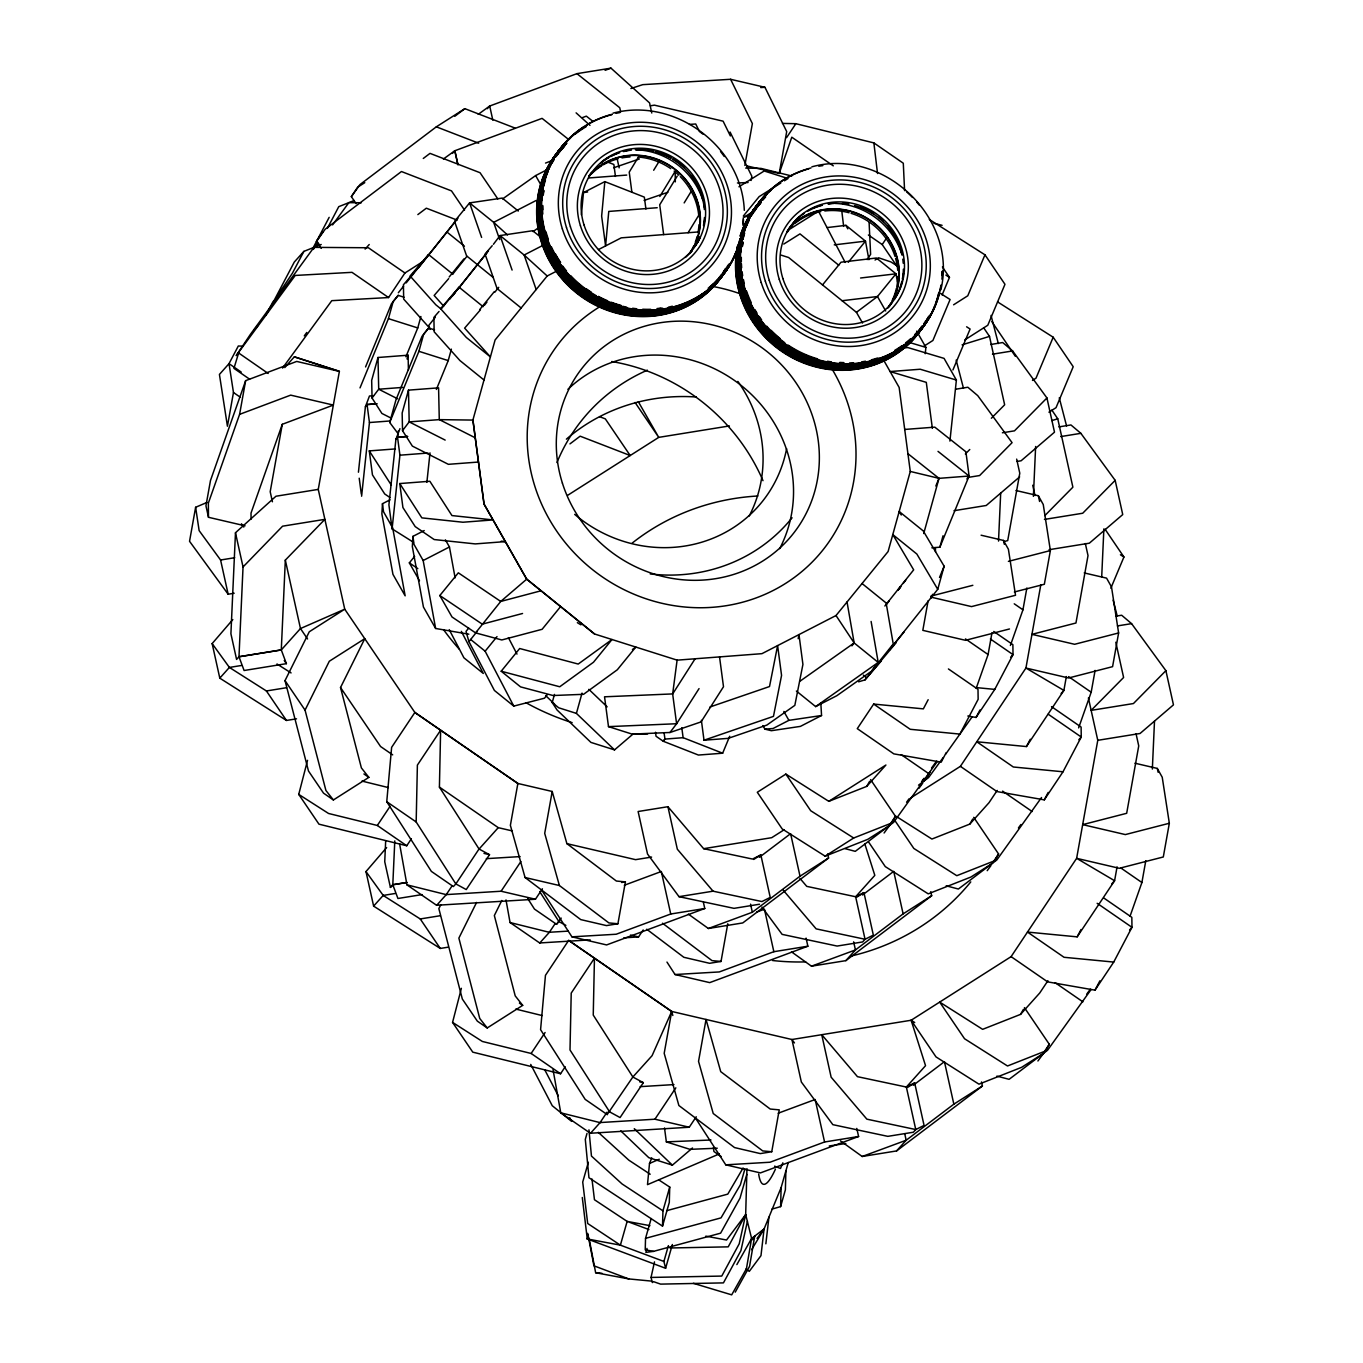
<?xml version="1.0" encoding="UTF-8"?>
<svg xmlns="http://www.w3.org/2000/svg" width="1363" height="1363" viewBox="0 0 1363 1363"><rect width="100%" height="100%" fill="white"/><g stroke="black" fill="none" stroke-linecap="round" stroke-linejoin="round"><path stroke-width="1.5" d="M284.765 367.601L294.357 356.799L339.387 371.298L318.261 489.402L344.737 609.193L414.863 712.457L391.624 747.35L386.751 801.7L431.372 871.4L453.368 886.563L455.838 883.94L416.175 821.974L417.385 765.103L440.624 730.21L439.414 787.098L479.077 849.047L498.262 827.665L512.386 830.936M651.19 1218.539L645.534 1238.337L645.227 1249.803L653.507 1251.37L720.601 1233.174L740.024 1198.128L746.788 1174.378M586.993 1133.437L585.306 1139.383L588.952 1177.734L662.52 1226.138L662.946 1210.838L669.727 1187.071L659.062 1180.068M669.727 1187.071L669.301 1202.387L662.52 1226.138M747.384 1221.384L740.927 1250.604L723.446 1282.89L660.595 1284.116L653.507 1281.646L652.315 1282.566L651.037 1277.438L721.76 1276.075L739.223 1243.789L745.68 1214.569L746.958 1168.636M771.935 1209.117L780.607 1206.613L781.118 1187.616L788.274 1162.52M785.889 1170.868L785.378 1189.865L780.607 1206.613M235.475 532.746L230.909 633.761L236.583 659.419L238.985 656.745L243.04 566.957L235.475 532.746L275.956 496.234L318.261 489.402M333.39 799.962L325.91 790.472L305.056 710.123L329.301 661.259L364.773 638.668L340.529 687.531L361.382 767.897L368.862 777.37L333.39 799.962L323.525 793.147L308.498 771.032L285.02 680.631L309.282 631.768L344.737 609.193L300.473 628.547L281.289 649.93L238.985 656.745L244.096 670.511L286.4 663.662L281.289 649.93L285.327 560.125L324.871 519.354L282.584 526.186L243.04 566.957M385.678 840.698L384.741 861.757L390.414 887.398L392.817 884.757L406.907 882.457L392.817 884.757L390.414 887.398M394.793 840.886L392.8 884.723L397.928 898.49L422.087 894.588M998.517 541.077L1000.681 493.27M1033.393 496.353L1035.641 446.485M1101.713 576.685L1103.877 528.878M1152.348 769.056L1154.495 721.248M382.475 503.697L381.879 513.953L392.953 574.368L405.152 595.835L392.68 527.856L383.531 511.755L382.475 503.697L389.988 499.846M424.217 530.565L412.955 536.358L412.342 546.597L423.433 607.029L435.632 628.479L468.838 634.204M940.896 289.723C958.121 217.381 882.951 147.204 811.888 166.814M581.405 214.928L583.466 192.609L604.831 181.62L644.341 197.124L645.926 209.05M604.831 181.62L601.645 216.104L605.581 245.919L608.767 211.435L657.205 207.721M358.435 472.211L365.403 406.719L369.458 396.02L373.462 395.713M361.604 496.217L369.441 422.53L367.056 404.538L377.091 403.772L367.073 404.59L365.42 406.787M397.74 437.08L398.422 430.759M413.432 542.235L392.084 528.861L399.921 455.191L397.536 437.199L407.571 436.433M426.875 482.366L430.009 452.891M925.238 353.716L925.903 347.395L916.669 331.158M949.909 441.101L956.383 380.056L944.065 358.384L907.894 347.582L903.873 347.889M651.77 1157.937L649.504 1163.44L647.493 1184.651L719.425 1153.882M781.118 1187.616L764.064 1229L760.98 1255.647L749.309 1271.338L745.782 1269.089M765.853 1243.823L768.936 1217.176M719.545 656.915L723.497 686.731L701.059 721.896L669.949 732.527L676.593 723.77L672.658 693.954L677.104 660.118M207.006 502.436L195.625 507.275L189.542 541.298L228.149 594.217L234.18 593.229M241.2 372.065L229.018 363.648L233.465 392.51L227.434 426.21L219.426 374.433L229.018 363.648L238.321 345.998L242.478 346.134M245.067 525.828L208.488 517.293L208.352 503.134L239.598 414.352L245.647 380.652L296.725 361.434L339.37 371.4L294.357 356.902M239.598 414.352L290.677 395.134L333.339 405.084L282.277 424.302L270.198 491.719L272.43 501.771M552.202 791.477L544.706 833.355L559.392 885.524L608.886 922.921L617.916 923.756L625.413 881.878L616.383 881.043L566.889 843.646L552.202 791.477L517.872 783.469L414.863 712.457L517.872 783.469L510.375 825.348L525.062 877.516L580.74 919.599L606.484 925.596L617.916 923.756M744.862 165.451L752.376 123.573L730.602 79.293L642.723 84.659L630.882 88.527M751.098 180.478L751.848 176.287L730.074 132.024M746.89 165.928L779.21 173.459L786.707 131.581L764.933 87.3L730.602 79.293M646.726 929.242L683.834 957.286L709.595 963.3L721.027 961.443L727.774 923.756M771.748 1151.752L779.244 1109.857L770.214 1109.039L720.72 1071.642L706.034 1019.456L698.538 1061.351L713.224 1113.52L762.718 1150.917L771.748 1151.752L760.315 1153.592L734.555 1147.578L678.876 1105.512L664.19 1053.326L671.686 1011.448L568.678 940.368L545.456 975.329L540.583 1029.678L585.187 1099.379L607.268 1114.61M928.101 600.844L922.819 630.353L965.481 640.303L1009.489 628.973M976.232 688.213L988.09 654.53L991.991 632.722M1010.392 645.483L1022.949 609.823L1026.85 588.015M1040.787 584.983L1025.93 668.04L960.387 766.347L910.382 798.156M1015.98 490.51L1038.333 495.723L1043.257 504.531L1050.379 550.567L1044.348 584.267L1014.362 591.985M1066.36 676.542L1063.89 690.411L1026.441 746.566L976.76 741.762L1013.322 766.994L1063.004 771.782L1081.251 737.025L1081.115 727.058L1051.52 706.63M1078.627 727.893L1091.184 692.217L1095.102 670.409M1088.407 697.958L1097.777 740.313L1076.634 858.332L1011.107 956.639L911.131 1020.257L791.937 1039.509L671.686 1011.448L568.695 940.436M1084.215 572.92L1106.569 578.133L1111.509 586.942L1118.614 632.96L1112.583 666.66L1068.592 677.99L1025.93 668.04L1063.89 690.411L1061.147 693.477M1117.081 866.834L1114.593 880.719L1077.162 936.858L1027.481 932.071L1064.043 957.286L1113.724 962.074L1131.972 927.317L1131.835 917.35L1103.979 898.132M1130.046 916.209L1141.904 882.508L1145.806 860.7M1134.936 763.212L1157.289 768.425L1162.23 777.234L1169.335 823.252L1163.303 856.969L1119.313 868.299L1076.634 858.332L1114.593 880.719L1111.867 883.769M798.173 638.685L798.974 634.579L802.926 664.411L794.833 705.353L766.824 725.099L728.234 738.354L704.007 740.211L701.383 720.328M651.037 1277.438L654.496 1261.865M411.387 838.79L406.736 845.759L318.959 824.172L298.736 794.39L307.544 760.333M565.219 1066.769L560.568 1073.754L472.774 1052.151L452.567 1022.386L461.376 988.328M360.019 387.893L388.438 318.652L393.191 301.496L398.183 295.362L404.044 297.219M408.423 370.02L408.099 355.198L377.994 357.498L371.673 380.379L372.065 398.03L381.896 413.449L391.368 418.254M398.388 434.047L389.699 422.462L396.037 399.598L422.002 336.337L428.663 328.023L434.524 329.88M407.043 358.997L408.099 355.198M405.901 356.782L417.76 327.938L420.911 316.506M389.699 422.462L418.918 351.313L423.672 334.156L428.663 328.023M475.261 437.813L439.278 419.583L438.579 387.842L408.474 390.142L402.153 413.023L402.545 430.691L412.376 446.11L448.359 464.323L478.464 462.04M436.381 389.443L448.223 360.599L451.392 349.149M633.062 734.027L614.526 749.889L590.929 742.409L557.058 709.987L552.219 702.541L554.468 694.414M614.526 749.889L576.413 713.394L582.035 693.086M883.957 360.718L899.154 387.45L910.28 471.445L888.097 551.538L836.013 615.531L761.951 653.661L677.155 660.152L594.524 633.982L526.697 579.173L484.001 504.037L472.91 420.025L495.093 339.983L547.193 275.99L556.445 271.22M923.722 533.529L939.005 478.345L907.911 453.675M931.849 547.807L939.874 547.193L943.043 535.761M904.163 631.836L889.289 650.117L937.744 589.31L944.133 566.207L923.262 530.94L899.188 511.5L901.267 515.01M588.356 1162.264L582.717 1182.062L587.692 1223.497L620.386 1245.152L663.9 1261.439L665.604 1268.272L587.266 1238.95M591.968 1179.012L594.455 1199.73L627.15 1221.401L620.386 1245.152L587.266 1238.95L588.39 1234.98M646.999 1248.406L645.858 1252.376L653.507 1251.37M663.9 1261.439L668.415 1245.612M665.604 1268.272L672.368 1244.504M744.914 1168.892L740.399 1184.737L721.027 1217.875L645.534 1238.337M238.61 353.051L233.942 368.368L249.616 379.187M779.21 173.459L791.784 137.203L833.304 165.86M245.647 380.652L210.481 480.526L205.949 505.809L208.488 517.293M282.277 424.302L251.013 513.101L251.082 519.167M399.938 428.663L395.9 439.431L388.915 504.872L392.084 528.861M365.557 366.937L391.522 303.676L398.183 295.362M935.836 486.029L939.005 478.345L969.093 476.028L965.89 451.8L934.814 427.147L904.708 429.447M939.874 547.193L969.093 476.028L938.017 451.374M931.082 598.05L932.616 594.302M939.533 577.452L944.133 566.207M664.105 733.09L664.957 739.087L663.287 741.268L698.418 755.051L722.646 753.211L729.699 736.276M782.856 1162.826L780.505 1168.466L774.576 1166.149M942.123 294.936L949.483 277.388L942.412 266.978M929.327 219.477L984.955 254.813L967.781 295.771L953.589 304.801M952.924 369.969L970.098 329.028L966.606 326.796M997.563 301.887L1053.19 337.223L1036.016 378.164L1032.473 380.43M1110.845 588.22L1123.93 557.007L1105.086 529.253M440.726 904.862L438.852 908.61L462.33 999.028L477.34 1021.143L487.221 1027.958L522.693 1005.366L515.214 995.876L494.343 915.527L501.805 900.483M476.59 902.408L458.871 938.102L479.742 1018.468L487.221 1027.958M303.898 251.371L292.483 273.094L273.759 301.155L294.289 262.054L303.898 251.371L321.208 244.488M312.536 249.003L329.164 217.347M327.359 228.388L338.757 206.665L354.141 200.531M928.152 699.713L923.347 708.862L873.666 704.075L857.276 728.643L893.838 753.875L941.186 762.156L946.075 752.853M967.815 716.018L976.044 717.449L979.963 710.004M976.044 717.449L994.769 689.388L1013.016 654.615L1012.879 644.648L993.729 631.444M1026.441 746.566L1030.292 739.24M960.387 766.347L996.932 791.562L1044.279 799.86L1048.198 792.414M1077.162 936.858L1081.012 929.532M1011.107 956.639L1047.653 981.871L1095 990.151L1099.89 980.849M265.751 315.415L273.196 301.291M693.392 1283.316L731.692 1294.85L746.447 1268.697L751.609 1238.439L745.68 1214.569L728.217 1246.855L669.983 1247.98M752.683 1239.768L754.727 1236.088L749.565 1266.329L735.236 1292.158M736.855 1264.608L751.609 1238.439L764.064 1229L751.643 1249.632M870.616 779.636L895.474 816.301L889.204 825.722L867.788 839.335L825.143 856.168L782.175 828.925L757.3 792.261L785.855 774.099L828.806 801.342L866.732 786.383L869.645 781.323M895.474 816.301L891.589 823.048L853.681 838.006L825.143 856.168M896.121 816.335L931.917 839.046L969.826 824.087L972.739 819.027M973.71 817.34L998.585 853.988L994.7 860.735L956.792 875.693L913.823 848.45L894.878 820.526M1024.431 1007.632L1049.306 1044.279L1045.421 1051.026L1007.513 1065.985L964.544 1038.742L939.686 1002.095L982.638 1029.338L1020.546 1014.379L1023.46 1009.319M743.091 1167.955L727.791 1194.124L666.592 1210.702M637.986 157.767L629.229 172.13L631.853 192.013M653.678 170.256L659.164 161.294M659.811 196.493L675.162 171.363L675.315 181.875M677.241 176.066L659.709 204.791L663.645 234.606M684.158 202.917L690.734 192.149M688.094 232.732L699.066 214.775M672.658 693.954L695.096 658.789M676.593 723.77L699.049 688.605M282.55 368.078L331.788 300.661L388.557 297.56L404.93 272.992L422.786 261.628M786.553 137.646L795.856 123.692L873.87 142.911L903.294 163.219L904.589 190.667M298.736 794.39L328.551 813.472L377.312 825.467L390.108 806.283M867.124 259.6L870.616 254.37L869.117 222.697M452.056 885.916L446.246 894.639L436.654 905.322L406.941 884.843L399.58 843.731M455.838 883.94L479.026 848.996L489.504 854.686L466.248 889.562L455.77 883.888M896.564 265.683L882.219 244.556L886.87 237.571M406.941 884.843L446.144 894.605L501.09 891.232L520.853 861.569M436.586 905.271L535.438 899.239L542.406 888.778M505.997 899.921L510.052 922.53L539.748 943.009L549.34 932.326L555.167 923.603M527.617 898.37L534.466 909.087L556.547 924.301L561.198 918.1M452.567 1022.386L482.366 1041.468L531.144 1053.463L545.098 1032.524M623.811 937.829L638.531 936.926L643.183 929.958M553.037 1069.665L560.772 1112.821L590.469 1133.317L600.061 1122.618L607.046 1112.157M607.199 1114.542L632.858 1076.991L652.093 1055.661L671.686 1011.448L672.828 1015.469M609.653 1111.935L570.007 1049.97L571.216 993.099L594.455 958.206L593.246 1015.077L632.909 1077.043L643.336 1082.665L620.08 1117.558L609.602 1111.867M599.993 1122.567L654.922 1119.21L675.844 1087.827M590.4 1133.249L689.252 1127.235L696.237 1116.757M924.063 781.016L930.35 771.594L926.465 778.341L922.666 779.823M845.094 848.655L855.265 851.347L893.685 822.298L937.267 761.576M972.126 716.87L945.632 754.199M997.205 790.421L989.01 802.705L969.826 824.087M998.585 853.988L992.298 863.409L970.899 877.039L928.237 893.855L885.286 866.612L868.708 842.181M946.178 885.797L958.376 889.034L996.796 860.002L1041.536 797.508M1044.279 799.86L1063.004 771.782M1047.926 980.713L1039.73 992.997L1020.546 1014.379M1049.306 1044.279L1043.019 1053.701L1021.62 1067.331L978.958 1084.164L936.006 1056.904L911.131 1020.257L914.709 1022.523M996.898 1076.106L1009.097 1079.326L1047.517 1050.294L1091.082 989.555M1095 990.151L1113.724 962.074M321.225 248.322L316.489 241.336L322.775 231.914M313.32 249.429L317.988 242.427M356.084 203.615L351.347 196.63L357.634 187.208L364.773 182.676M316.489 241.336L325.161 229.257L401.455 171.534L451.494 190.888L464.527 210.089M351.347 196.63L360.036 184.533L436.33 126.827L464.868 108.665L514.924 128.02M404.93 272.992L368.385 247.759L313.95 247.367L250.247 334.582L236.208 355.624L295.226 275.445L351.995 272.344L388.557 297.56M316.352 247.112L318.84 243.704M332.589 224.895L348.826 202.661L361.382 202.746M304.29 335.86L306.794 332.453M884.093 832.997L890.346 824.445M906.582 802.211L909.07 798.786M921.558 781.698L924.063 778.273M931.559 768.016L936.551 761.167M918.969 788.291L922.7 783.163M943.196 757.555L928.561 777.591L918.526 785.173M987.204 870.684L990.952 865.556M1018.417 827.937L1020.921 824.513M1037.925 1060.993L1045.404 1050.72M1086.635 994.291L1090.366 989.163M757.061 1238.405L764.064 1229M745.68 1214.552L726.53 1240.023L705.813 1236.139M457.951 218.216L418.441 267.898M372.048 397.979L378.71 389.222L377.994 357.498M488.431 250.86L458.053 289.092M493.406 244.301L500.068 235.56L532.712 230.722L540.736 237.213M397.536 437.199L395.883 439.38L397.553 437.25L407.588 436.484M402.528 430.623L409.19 421.883L408.474 390.142M547.125 694.96L544.484 698.197L513.766 706.102L494.394 690.445L468.94 641.649L477.203 631.325M541.043 590.775L500.732 601.441L458.326 572.818L439.823 595.529L452.022 616.979L475.585 632.875L500.732 601.441L526.697 579.173L484.052 504.071L472.927 420.077L439.295 419.634L409.19 421.883L445.173 440.096M966.878 478.958L969.093 476.028M851.926 645.858L854.158 642.944L847.036 601.986M896.258 642.586L864.926 679.916L881.367 660.851M796.384 691.041L815.653 706.596L836.814 695.709L871.57 671.158L878.215 662.418L871.11 621.443M398.337 292.738L403.584 286.162M406.191 282.874L455.463 221.266M452.533 274.389L466.93 256.312M435.359 317.17L428.817 325.382L430.009 329.454M449.773 299.093L487.187 252.394M452.84 295.635L455.446 292.363M484.308 305.397L486.932 302.109M494.786 292.244L498.722 287.32M884.86 606.007L913.67 569.853L892.799 534.586L916.856 554.042L937.744 589.31M886.512 604.337L889.068 601.117M900.602 586.635L898.047 589.855L900.364 587.351M903.175 583.432L905.731 580.212M871.57 671.175L893.242 643.966L886.137 602.991L862.063 583.534M416.192 269.806L428.578 254.574L452.652 274.031M449.16 277.013L463.897 258.919M483.132 306.675L459.058 287.218L441.612 308.481M479.64 309.674L494.377 291.563M419.514 580.757L409.343 562.868L414.642 556.377M743.312 216.07L759.157 196.613L780.795 183.051M786.996 232.511L789.637 229.257L816.693 212.304M468.668 628.156L466.027 631.393L468.923 641.632M513.766 706.102L485.143 651.207L497.018 636.606M501.192 671.226L519.678 648.515L578.219 664.054L611.987 639.52L593.501 662.231L559.733 686.765L501.192 671.226L520.564 686.884L553.088 695.522L583.551 694.312L617.32 669.761L635.805 647.05L632.432 649.504M560.602 606.569L542.116 629.297L501.805 639.963L475.602 632.892M822.536 284.918L841.022 262.207L876.409 257.999L895.968 273.81L897.484 282.039M848.331 262.241L865.488 241.149L845.929 225.338L827.188 227.57M898.285 589.77L900.773 586.686M296.521 718.829L286.451 720.448L219.801 678.161L212.151 643.592L232.817 619.569M448.325 947.149L440.266 948.444L373.632 906.139L365.983 871.57L386.632 847.565M428.578 254.574L410.076 276.007L435.853 304.818L440.675 308.702M413.705 272.856L403.414 284.765L403.687 299.11L429.464 327.921M448.683 278.631L434.15 295.464L443.639 306.079M492.213 245.698L485.041 254.012L497.069 288.53L521.143 307.987M459.058 287.218L440.556 308.668L466.333 337.462L490.407 356.919L464.63 328.125L480.492 309.742M439.039 311.463L433.894 317.409L434.15 331.771L459.944 360.565L484.018 380.021M254.285 329.625L258.408 325.041M487.29 108.699L489.709 106.024L576.941 73.653L610.982 68.15L649.555 102.907L651.787 113.027M365.114 249.105L369.22 244.522M452.414 153.406L454.833 150.748L542.082 118.36L568.422 139.316M219.801 678.127L229.393 667.427L241.472 665.485M373.615 906.105L383.207 895.423L395.304 893.464M556.479 924.25L558.881 921.575L565.866 925.358M866.732 786.383L885.916 765.018L828.806 801.342M1010.613 657.29L1013.016 654.615L990.39 639.008M791.46 951.817L811.479 966.18L845.844 960.642L855.436 949.943L903.124 913.874L931.679 895.712L930.776 891.658M1078.849 739.7L1081.251 737.025L1048.181 714.195M840.511 1140.916L862.2 1156.488L896.564 1150.934L906.156 1140.252L953.844 1104.166L982.399 1086.004L981.496 1081.949M1129.569 929.992L1131.972 927.317L1097.147 903.294M991.361 418.237L1004.65 404.794L989.504 336.388L983.626 327.716M965.345 453.981L969.775 449.5M990.628 344.498L1002.708 342.539L1012.624 350.938L1046.937 397.962L1014.481 430.844L1002.401 432.787M1044.859 515.589L1072.885 487.187L1057.756 418.782L1051.861 410.11M1058.864 426.892L1070.943 424.949L1080.859 433.332L1115.173 480.355L1082.716 513.238L1044.45 519.422M1115.633 616.212L1121.664 615.241L1131.58 623.641L1165.893 670.664L1133.437 703.547L1091.15 710.362L1123.606 677.496L1115.803 642.246M1019.643 476.88L986.233 505.486L954.015 510.699M620.812 1130.881L648.805 1157.681L672.385 1165.144L692.489 1147.97M454.782 116.298L464.868 108.665M423.28 158.466L430.009 153.372L480.049 172.726L497.802 198.896M417.845 214.604L426.329 208.198L457.116 220.107M569.973 443.878L580.144 436.177L630.2 455.532L605.325 418.884L599.55 416.652M759.378 857.31L790.608 833.679L800.013 876.188L752.342 912.256L708.385 928.493L688.349 914.13M827.665 853.971L828.568 858.009L742.75 922.938L708.385 928.493M862.489 895.014L893.719 871.366L903.124 913.874M845.844 960.642L931.679 895.712M913.21 1085.306L944.44 1061.675L953.844 1104.166M896.564 1150.934L982.399 1086.004M780.863 255.051L788.615 257.505L856.441 312.314L877.482 296.521L895.968 273.81L860.581 278.001M478.243 114.339L489.709 106.024L492.827 120.183M443.367 159.045L454.833 150.748L457.968 164.906L454.816 150.731M502.589 198.913L535.625 175.588L547.96 169.233M533.069 231.574L538.283 227.894M800.268 681.006L854.158 642.944L878.215 662.418L815.653 706.596M875.046 260.026L878.59 257.777L890.874 261.917L898.047 266.467M567.69 495.297L658.738 437.37L729.409 425.938M924.046 346.117L932.905 340.477L950.096 299.519L939.328 292.687M964.731 339.932L987.783 325.263L1004.974 284.305L984.955 254.813M1048.931 412.188L1056.035 407.673L1073.209 366.715L1053.19 337.223M784.202 829.726L771.714 837.683L703.649 848.672L667.921 806.709L638.123 811.513L647.527 854.022L679.013 896.667L734.01 908.354L759.532 904.231M753.705 859.457L760.844 854.925L770.231 897.416L761.934 901.556L713.053 891.181L679.013 896.667M800.013 876.188L828.568 858.009M856.799 897.161L863.938 892.612L873.342 935.12L865.045 939.26L862.643 941.935L837.121 946.058L782.123 934.371L761.968 907.077M907.519 1087.453L914.658 1082.904L924.063 1125.412L915.766 1129.552L913.363 1132.227L887.824 1136.35L832.844 1124.662L801.342 1082.001L791.937 1039.509L794.459 1042.916M738.95 186.799L764.2 170.988L788.018 178.536L784.407 180.785M744.283 217.058L755.102 210.277M783.776 244.062L799.996 233.891L838.739 265.206M535.983 200.565L493.662 222.356L469.588 202.9L454.561 221.351L466.589 255.869L493.304 277.541M541.946 245.851L524.142 255.017L500.068 235.56L512.096 270.078M598.459 249.582L621.255 237.844L698.06 231.966M435.632 628.479L423.16 560.517L449.449 546.972L445.394 539.833M820.816 702.78L821.548 715.507L788.904 720.346L773.042 728.506L764.916 729.137L762.888 725.576M821.548 715.507L800.388 726.394L771.373 730.704L764.916 729.137M760.844 854.925L752.529 859.065L703.649 848.672M863.938 892.612L855.64 896.752L806.743 886.359L799.877 878.3M914.658 1082.904L906.361 1087.044L857.463 1076.668L821.736 1034.687L831.14 1077.196L866.868 1119.159L915.766 1129.552L906.361 1087.044L925.545 1065.679L911.131 1020.257M649.504 1163.44L659.266 1159.249M605.087 70.331L610.982 68.15M582.376 117.627L586.346 116.145L592.939 121.392M545.524 163.066L551.487 160.851M624.322 885.234L661.328 871.502L670.732 914.011L616.195 934.234L571.932 936.841L541.946 890.567M703.427 902.442L704.773 908.508L606.603 944.934L571.932 936.841M756.652 912.086L764.439 909.189L773.843 951.698L719.306 971.938L675.043 974.528L666.967 962.074M806.078 938.102L807.867 946.212L709.714 982.621L675.043 974.528M778.154 1113.23L815.159 1099.498L824.564 1141.99L770.027 1162.23L725.763 1164.837L695.777 1118.546M856.799 1128.411L858.588 1136.503L760.435 1172.913L725.763 1164.837M811.479 966.18L855.436 949.943L853.647 941.85M862.2 1156.488L906.156 1140.252L904.828 1134.169M613.623 167.785L639.434 158.926M644.103 200.446L667.921 192.268M709.987 706.988L769.516 686.543L777.609 645.585L781.561 675.401L773.468 716.359L704.007 740.211M962.108 344.822L989.504 336.388M1051.878 420.588L1057.756 418.782M858.639 681.807L864.926 679.898M522.557 613.486L482.246 624.152L439.823 595.529M1003.713 541.639L1007.717 540.6L1019.78 473.2L1016.662 459.11M1008.399 561.369L1050.379 550.567M930.844 596.125L972.841 585.306M1118.614 632.96L1074.623 644.29L1031.961 634.34L1075.952 623.01L1088.015 555.593L1085.34 543.53M1169.335 823.252L1125.344 834.582L1082.682 824.632L1126.673 813.302L1138.735 745.902L1136.061 733.822M650.407 105.803L654.41 105.155L723.106 121.171L730.364 135.942M992.485 354.193L1012.624 350.938M955.77 389.205L967.849 387.245L977.748 395.645L1012.079 442.668L979.622 475.551L967.526 477.493M195.625 507.275L199.134 530.616L220.585 560.006L234.675 557.723M1060.721 436.586L1080.859 433.332M1017.088 461.427L1021.108 460.779L1054.502 432.173L1046.937 397.962M238.985 656.779L281.289 649.93M1049.067 549.698L1089.344 543.19L1122.737 514.567L1115.173 480.355M212.151 643.592L229.393 667.427L266.415 690.973L286.554 687.702M1117.473 625.907L1131.58 623.641M1097.777 740.313L1140.064 733.481L1173.458 704.858L1165.893 670.664M651.599 857.071L635.567 859.661L566.889 843.646M621.596 882.491L625.413 881.878M383.224 895.457L420.247 918.952L440.385 915.697M670.732 914.011L704.773 908.508M773.843 951.698L807.867 946.212M824.564 1141.99L858.588 1136.503M583.466 192.609L587.657 191.979M829.249 1145.959L845.827 1143.506M613.026 113.146C674.804 96.858 741.762 146.54 744.3 210.345M834.258 244.863L865.488 241.149L868.895 259.686M842.078 300.729L877.482 296.521L885.694 310.968M588.475 177.991L626.724 175.077M722.646 753.211L683.119 737.69L664.957 739.087L663.236 741.233L656.046 736.259L655.518 732.272M402.784 387.399L378.71 389.222L397.638 398.814M369.441 422.53L389.511 421.014M389.903 497.478L384.724 493.968L372.457 474.903L369.288 450.897L395.372 448.921M399.921 455.191L427.999 453.044M399.768 483.558L429.856 481.258L451.954 515.572L493.031 519.933L462.943 522.233L421.849 517.872L399.768 483.558L402.92 507.547L415.204 526.612L434.167 539.544L475.261 543.905L505.349 541.605L501.243 541.162M760.724 87.573L764.933 87.3M689.457 124.391L695.726 123.999L699.355 131.393M486.335 858.656L520.121 856.594M549.272 932.275L568.286 931.116M539.68 942.957L590.162 939.874M640.15 1086.652L673.952 1084.59M737.434 182.966L748.066 182.523M744.522 216.615L750.894 216.342M672.589 693.92L604.542 696.8L608.494 726.632L632.074 734.095L669.88 732.493M608.494 726.632L676.542 723.736M664.514 1127.968L666.354 1141.887L711.009 1139.996M717.262 1148.208L689.951 1149.35L666.354 1141.887M782.481 123.403L795.856 123.692M745.697 168.075L760.98 168.399L791.784 175.997M721.027 961.443L711.997 960.625L662.503 923.211M589.037 1238.217L595.648 1272.718L602.003 1273.315M595.648 1272.718L628.769 1278.92L651.684 1281.118M976.129 687.582L994.769 689.388M649.93 1225.661L627.15 1221.401L648.924 1229.545M981.104 535.216L1003.458 540.429L1008.399 549.238L1015.52 595.273L971.529 606.603L930.878 597.113M483.984 853.391L489.504 854.686M525.062 877.516L559.392 885.524M501.09 891.232L535.438 899.239M630.456 935.052L638.531 936.926M639.656 1081.813L643.336 1082.665M654.922 1119.21L689.252 1127.235M498.211 827.614L439.414 787.098M910.28 471.445L939.005 478.345M933.894 223.293L942.106 225.321M361.945 781.084L388.37 787.575M515.776 1009.08L542.201 1015.571M510.052 922.53L549.34 932.326M560.772 1112.821L600.061 1122.618M909.837 342.59L925.903 347.395M956.383 380.056L920.212 369.237L890.107 371.554L926.295 382.356L932.377 428.374M388.438 318.652L417.76 327.938M418.918 351.313L448.223 360.599M576.413 713.394L558.711 707.789L552.219 702.541M628.769 1278.92L593.944 1265.818L587.726 1233.362M436.33 126.827L478.669 143.2M607.932 162.146L613.861 164.48L615.446 176.406M853.681 838.006L810.729 810.746L785.855 774.099M276.979 663.985L291.086 672.93M945.888 275.105L949.483 277.388M1120.42 554.775L1123.93 557.007M650.185 1174.225L628.854 1160.186L598.238 1132.312M662.946 1210.838L622.073 1183.953L591.457 1156.08L588.952 1129.842M409.343 562.868L417.828 568.592M392.68 754.863L380.567 746.515L340.529 687.531M363.921 773.963L368.862 777.37M386.751 801.7L416.175 821.974M377.312 825.467L406.736 845.759M519.388 1003.1L522.693 1005.366M531.144 1053.463L560.568 1073.754M868.384 234.998L882.219 244.556M1014.242 603.809L1022.949 609.823M1068.558 676.61L1091.184 692.217M965.464 638.906L988.09 654.53M948.409 668.943L978.004 689.354L978.14 699.321L959.893 734.095L910.211 729.29L873.666 704.075M1121.016 868.095L1141.904 882.508M1002.589 791.119L1032.183 811.547M901.216 754.642L929.072 773.86M238.61 352.966L268.204 373.479M233.465 392.51L240.433 397.315M1055.047 982.621L1082.904 1001.839M721.095 1156.505L713.922 1151.514L713.394 1147.544M576.941 73.653L619.756 107.728L620.659 111.766M518.281 211.044L502.231 198.078L469.588 202.9L481.616 237.418M446.791 231.914L464.442 246.192M863.375 675.111L866.578 677.735M526.765 579.19L594.575 633.999M470.61 639.451L485.143 651.207M576.106 112.856L589.992 125.379M507.479 234.947L493.662 222.356L499.676 239.615M547.193 275.99L524.142 255.017L536.17 289.535M588.85 689.337L607.148 706.852M545.728 695.658L554.554 704.126M634.272 1128.666L672.385 1165.144M783.163 890.124L816.147 928.867L865.045 939.26L855.64 896.752L874.825 875.37L864.789 843.782M713.053 891.181L677.326 849.2L667.921 806.709M241.421 523.784L243.807 527.055M365.983 871.57L383.207 895.423M991.821 321.617L1015.367 356.322M635.056 402.46L658.738 437.37L638.276 401.642M307.544 638.957L300.473 628.547L285.327 560.125M284.254 660.51L286.4 663.662M285.02 680.631L305.056 710.123M266.415 690.973L286.451 720.448M420.247 918.952L440.266 948.444M836.013 615.531L854.158 642.944M369.288 450.897L391.385 485.211M539.68 891.538L558.949 921.644M856.441 312.314L862.54 323.048M535.625 175.588L541.69 186.254M783.861 711.452L788.904 720.346M423.16 560.517L414.011 544.416L412.955 536.358M845.929 225.338L847.786 228.848M818.481 211.18L845.196 262.429M508.399 637.645L516.986 654.104M461.341 631.359L483.286 673.458L463.914 657.801L449.228 629.638M544.91 1070.125L558.268 1095.75M569.717 1117.711L571.625 1121.374L552.254 1105.717L530.735 1064.418M1113.128 600.163L1117.285 616.246M1059.272 397.809L1066.565 425.938M991.037 315.415L998.329 343.544M956.179 360.122L963.471 388.251M1157.289 768.425L1158.124 772.259M1038.333 495.723L1039.594 501.465M1032.728 485.245L1035.011 495.57M1003.458 540.429L1004.31 544.263M617.371 159.761L619.16 167.853M750.553 904.163L752.342 912.256M220.585 560.006L228.149 594.217M449.449 546.972L455.123 577.878M681.807 727.757L683.119 737.69M359.219 478.209L361.331 494.207M873.87 142.911L877.533 173.527M841.925 212.117L843.646 226.394M582.291 1197.498L587.266 1238.95M935.41 547.619L935.512 551.845M611.68 361.519A192.66 181.466 41.9 0 1 763.007 480.679M647.612 733.976A240.825 226.837 41.9 0 1 634.971 733.771M572.153 722.646A240.825 226.837 41.9 0 1 526.135 702.797M459.365 649.316A240.825 226.837 41.9 0 1 443.52 629.621M775.428 1169.164A167.649 20.343 -79.4 0 1 758.68 1174.105M928.033 317.545A102.992 97.437 37.2 0 1 805.039 363.563A102.992 97.437 37.2 0 1 737.451 246.09M740.143 235.935A102.992 97.437 37.2 0 1 765.001 196.834M866.578 366.017A101.799 96.313 37.2 0 1 862.745 366.92M854.891 368.283A101.799 96.313 37.2 0 1 850.904 368.726M844.907 369.1A101.799 96.313 37.2 0 1 840.92 369.134M832.895 368.743A101.799 96.313 37.2 0 1 828.874 368.317M822.843 367.363A101.799 96.313 37.2 0 1 816.897 366.068M814.955 365.557A101.799 96.313 37.2 0 1 809.128 363.802M805.277 362.439A101.799 96.313 37.2 0 1 792.244 356.493M790.455 355.522A101.799 96.313 37.2 0 1 769.107 339.711M764.796 335.366A101.799 96.313 37.2 0 1 762.053 332.316M758.152 327.546A101.799 96.313 37.2 0 1 755.715 324.258M752.342 319.198A101.799 96.313 37.2 0 1 747.367 310.355M744.028 302.944A101.799 96.313 37.2 0 1 741.302 295.379M740.722 293.488A101.799 96.313 37.2 0 1 739.189 287.661M737.434 277.796A101.799 96.313 37.2 0 1 737.008 273.827M736.753 261.355A101.799 96.313 37.2 0 1 737.025 257.062M747.912 220.84A101.799 96.313 37.2 0 1 749.991 217.211M757.249 206.869A101.799 96.313 37.2 0 1 761.389 202.116M921.882 326.132A101.799 96.313 37.2 0 1 919.531 329.642M815.227 365.199A101.799 96.313 37.2 0 1 809.401 363.444M801.734 360.565A101.799 96.313 37.2 0 1 796.145 358.009M783.776 350.887A101.799 96.313 37.2 0 1 777.097 346.049M765.069 335.008A101.799 96.313 37.2 0 1 760.997 330.391M758.424 327.188A101.799 96.313 37.2 0 1 755.988 323.9M737.025 260.997A101.799 96.313 37.2 0 1 737.315 256.704M748.185 220.482A101.799 96.313 37.2 0 1 753.705 211.555M926.38 320.935A102.992 97.437 37.2 0 1 803.233 362.388A102.992 97.437 37.2 0 1 737.724 245.732M740.416 235.578A102.992 97.437 37.2 0 1 765.273 196.476M928.97 316.318A102.992 97.437 37.2 0 1 805.022 361.962A102.992 97.437 37.2 0 1 738.797 242.938M740.433 236.753A102.992 97.437 37.2 0 1 762.905 198.555M917.963 331.805A101.799 96.313 37.2 0 1 915.306 335.094M909.598 341.193A101.799 96.313 37.2 0 1 906.531 344.055M875.676 362.285A101.799 96.313 37.2 0 1 869.56 364.228M867.515 364.79A101.799 96.313 37.2 0 1 863.682 365.693M855.828 367.056A101.799 96.313 37.2 0 1 851.841 367.499M845.827 367.874A101.799 96.313 37.2 0 1 841.84 367.908M833.832 367.516A101.799 96.313 37.2 0 1 827.784 366.817M821.787 365.744A101.799 96.313 37.2 0 1 817.834 364.841M815.892 364.33A101.799 96.313 37.2 0 1 806.215 361.212M802.398 359.696A101.799 96.313 37.2 0 1 791.392 354.295M789.637 353.273A101.799 96.313 37.2 0 1 781.05 347.667M777.762 345.18A101.799 96.313 37.2 0 1 767.148 335.622M762.973 331.09A101.799 96.313 37.2 0 1 759.072 326.319M756.652 323.031A101.799 96.313 37.2 0 1 754.352 319.675M753.262 317.971A101.799 96.313 37.2 0 1 750.195 312.74M746.549 305.448A101.799 96.313 37.2 0 1 742.852 296.061M742.239 294.152A101.799 96.313 37.2 0 1 741.114 290.336M740.126 286.434A101.799 96.313 37.2 0 1 739.308 282.516M737.69 268.681A101.799 96.313 37.2 0 1 737.587 264.405M738.184 253.705A101.799 96.313 37.2 0 1 738.746 249.48M754.369 210.686A101.799 96.313 37.2 0 1 760.912 202.44M927.317 319.709A102.992 97.437 37.2 0 1 803.216 360.786A102.992 97.437 37.2 0 1 739.07 242.58M740.705 236.395A102.992 97.437 37.2 0 1 763.178 198.197M930.128 314.802A102.992 97.437 37.2 0 1 806.163 360.445A102.992 97.437 37.2 0 1 739.956 241.421M740.995 237.298A102.992 97.437 37.2 0 1 767.079 194.091M916.447 333.577A101.799 96.313 37.2 0 1 909.223 341.125M899.376 349.132A101.799 96.313 37.2 0 1 895.866 351.484M892.271 353.664A101.799 96.313 37.2 0 1 790.625 351.671A101.799 96.313 37.2 0 1 738.746 262.906M738.95 256.465A101.799 96.313 37.2 0 1 740.245 245.868M742.119 237.656A101.799 96.313 37.2 0 1 744.011 231.574M746.328 225.662A101.799 96.313 37.2 0 1 749.02 219.937M753.177 212.679A101.799 96.313 37.2 0 1 760.69 202.508M909.99 340.12A101.799 96.313 37.2 0 1 901.863 346.884M881.588 358.23A101.799 96.313 37.2 0 1 875.557 360.462M821.719 362.779A101.799 96.313 37.2 0 1 817.8 361.808M806.215 357.941A101.799 96.313 37.2 0 1 796.895 353.699M793.317 351.773A101.799 96.313 37.2 0 1 788.07 348.621M779.687 342.658A101.799 96.313 37.2 0 1 773.434 337.343M763.57 327.001A101.799 96.313 37.2 0 1 756.278 317.153M748.474 302.927A101.799 96.313 37.2 0 1 746.14 297.321M746.277 226.599A101.799 96.313 37.2 0 1 748.849 220.806M751.78 215.269A101.799 96.313 37.2 0 1 753.943 211.674M762.837 199.918A101.799 96.313 37.2 0 1 765.682 196.851M925.835 320.595A101.799 96.313 37.2 0 1 923.586 324.155M928.953 317.545A102.992 97.437 37.2 0 1 804.869 358.622A102.992 97.437 37.2 0 1 740.722 240.416M741.216 238.355A102.992 97.437 37.2 0 1 771.032 190.241M929.839 316.403A102.992 97.437 37.2 0 1 782.345 344.277A102.992 97.437 37.2 0 1 765.699 194.892M938.834 292.483A102.992 97.437 37.2 0 1 930.81 314.529M904.436 344.447A101.799 96.313 37.2 0 1 897.518 349.32M874.399 359.951A101.799 96.313 37.2 0 1 870.31 361.11M864.534 362.422A101.799 96.313 37.2 0 1 858.622 363.376M850.631 364.108A101.799 96.313 37.2 0 1 846.627 364.228M842.658 364.194A101.799 96.313 37.2 0 1 838.637 364.006M832.589 363.41A101.799 96.313 37.2 0 1 828.568 362.814M822.605 361.638A101.799 96.313 37.2 0 1 818.686 360.65M816.744 360.105A101.799 96.313 37.2 0 1 785.531 345.18M782.192 342.76A101.799 96.313 37.2 0 1 774.303 336.184M769.942 331.942A101.799 96.313 37.2 0 1 767.13 328.96M764.439 325.842A101.799 96.313 37.2 0 1 760.639 321.004M758.271 317.681A101.799 96.313 37.2 0 1 751.098 305.465M748.526 299.911A101.799 96.313 37.2 0 1 743.397 284.714M740.484 265.001A101.799 96.313 37.2 0 1 740.382 260.742M740.756 252.172A101.799 96.313 37.2 0 1 741.233 247.913M742.733 239.564A101.799 96.313 37.2 0 1 744.351 233.448M760.98 201.963A101.799 96.313 37.2 0 0 757.164 207.023A101.799 96.313 37.2 0 1 761.184 202.082M922.035 326.456A101.799 96.313 37.2 0 1 919.446 329.795M878.743 358.248A101.799 96.313 37.2 0 1 872.627 360.19M850.904 363.751A101.799 96.313 37.2 0 1 846.9 363.87M807.373 356.442A101.799 96.313 37.2 0 1 801.717 353.988M794.459 350.257A101.799 96.313 37.2 0 1 785.804 344.822M777.643 338.535A101.799 96.313 37.2 0 1 774.593 335.826M764.711 325.484A101.799 96.313 37.2 0 1 760.912 320.646M758.544 317.323A101.799 96.313 37.2 0 1 756.329 313.933M748.031 297.679A101.799 96.313 37.2 0 1 745.305 290.132M743.005 239.207A101.799 96.313 37.2 0 1 744.624 233.09M762.599 199.986A101.799 96.313 37.2 0 1 765.393 196.851M934.643 306.419A102.992 97.437 37.2 0 1 781.715 343.237A102.992 97.437 37.2 0 1 775.513 186.032M939.107 292.125A102.992 97.437 37.2 0 1 936.142 302.399M939.26 293.335A102.992 97.437 37.2 0 1 772.906 334.327A102.992 97.437 37.2 0 1 808.787 168.825M942.123 271.51A102.992 97.437 37.2 0 1 941.986 275.513M940.896 285.446A102.992 97.437 37.2 0 1 939.754 291.256M917.64 331.771A101.799 96.313 37.2 0 1 914.794 334.821M901.965 345.742A101.799 96.313 37.2 0 1 894.844 350.274M877.363 358.077A101.799 96.313 37.2 0 1 871.23 359.883M865.454 361.195A101.799 96.313 37.2 0 1 861.535 361.877M853.562 362.762A101.799 96.313 37.2 0 1 849.558 362.967M843.578 362.967A101.799 96.313 37.2 0 1 839.574 362.779M831.515 361.911A101.799 96.313 37.2 0 1 827.494 361.229M817.664 358.878A101.799 96.313 37.2 0 1 788.155 345.112M784.781 342.76A101.799 96.313 37.2 0 1 766.705 326.183M761.576 319.777A101.799 96.313 37.2 0 1 759.208 316.455M756.993 313.064A101.799 96.313 37.2 0 1 754.915 309.605M751.132 302.399A101.799 96.313 37.2 0 1 746.583 291.154M744.334 283.487A101.799 96.313 37.2 0 1 743.431 279.585M742.682 275.633A101.799 96.313 37.2 0 1 742.102 271.663M741.676 267.71A101.799 96.313 37.2 0 1 741.421 263.775M741.353 261.645A101.799 96.313 37.2 0 1 741.336 257.368M742.171 246.686A101.799 96.313 37.2 0 1 742.835 242.478M754.642 211.078A101.799 96.313 37.2 0 1 760.605 202.388M928.714 316.403A101.799 96.313 37.2 0 1 926.55 319.998M920.655 328.21A101.799 96.313 37.2 0 1 915.067 334.463M910.518 338.808A101.799 96.313 37.2 0 1 905.645 342.863M843.85 362.609A101.799 96.313 37.2 0 1 839.847 362.422M780.164 338.62A101.799 96.313 37.2 0 1 771.134 330.357M742.443 246.328A101.799 96.313 37.2 0 1 743.108 242.12M757.181 207.176A101.799 96.313 37.2 0 1 760.878 202.031M939.533 292.977A102.992 97.437 37.2 0 1 772.446 333.254A102.992 97.437 37.2 0 1 810.985 167.939M818.805 166.252A102.992 97.437 37.2 0 1 822.809 165.639M906.565 191.774A102.992 97.437 37.2 0 1 912.511 197.448M916.72 202.031A102.992 97.437 37.2 0 1 919.395 205.234M942.395 271.152A102.992 97.437 37.2 0 1 941.935 279.159M941.169 285.088A102.992 97.437 37.2 0 1 940.027 290.898M894.997 352.625A101.799 96.313 37.2 0 1 891.385 354.806M856.1 366.698A101.799 96.313 37.2 0 1 852.114 367.141M834.105 367.158A101.799 96.313 37.2 0 1 830.067 366.732M816.164 363.972A101.799 96.313 37.2 0 1 810.338 362.217M802.671 359.338A101.799 96.313 37.2 0 1 793.436 354.908M786.417 350.785A101.799 96.313 37.2 0 1 781.323 347.292M763.263 330.732A101.799 96.313 37.2 0 1 760.622 327.58M756.925 322.673A101.799 96.313 37.2 0 1 754.625 319.317M748.577 308.771A101.799 96.313 37.2 0 1 746.004 303.233M786.877 231.795A63.482 60.057 37.2 0 1 790.148 226.871M792.602 223.771A63.482 60.057 37.2 0 1 804.323 213.327M807.68 211.248A63.482 60.057 37.2 0 1 822.4 205.251M828.295 204.041A63.482 60.057 37.2 0 1 834.343 203.411M842.453 203.479A63.482 60.057 37.2 0 1 848.57 204.211M854.584 205.54A63.482 60.057 37.2 0 1 902.05 255.171M902.766 259.174A63.482 60.057 37.2 0 1 903.209 263.195M903.379 269.175A63.482 60.057 37.2 0 1 902.34 279.108M901.931 281.034A63.482 60.057 37.2 0 1 894.401 299.144M892.169 302.416A63.482 60.057 37.2 0 1 889.715 305.499M790.608 226.445A63.788 60.347 37.2 0 1 871.758 221.249A63.788 60.347 37.2 0 1 893.174 299.962M891.3 303.421A63.788 60.347 37.2 0 1 889.17 306.76M790.83 226.684A63.482 60.057 37.2 0 1 871.587 221.505A63.482 60.057 37.2 0 1 892.884 299.843M891.027 303.268A63.482 60.057 37.2 0 1 887.773 308.191M789.756 228.098A63.482 60.057 37.2 0 1 792.585 225.389M795.634 222.851A63.482 60.057 37.2 0 1 820.816 211.589M824.819 210.975A63.482 60.057 37.2 0 1 849.098 212.747M851.074 213.31A63.482 60.057 37.2 0 1 895.031 256.5M895.61 258.442A63.482 60.057 37.2 0 1 897.74 270.402M897.91 276.382A63.482 60.057 37.2 0 1 896.854 286.315M896.445 288.257A63.482 60.057 37.2 0 1 891.811 301.257M890.908 302.978A63.482 60.057 37.2 0 1 888.915 306.368M796.401 219.307A63.788 60.347 37.2 0 1 799.348 216.666M812.825 208.3A63.788 60.347 37.2 0 1 822.298 204.978M828.227 203.751A63.788 60.347 37.2 0 1 832.265 203.257M844.498 203.377A63.788 60.347 37.2 0 1 848.604 203.939M860.547 207.159A63.788 60.347 37.2 0 1 873.547 213.701M878.658 217.364A63.788 60.347 37.2 0 1 883.36 221.47M887.688 225.968A63.788 60.347 37.2 0 1 900.142 247.299M900.79 249.225A63.788 60.347 37.2 0 1 901.88 253.143M903.465 273.247A63.788 60.347 37.2 0 1 902.63 279.194M901.744 283.044A63.788 60.347 37.2 0 1 899.938 288.735M835.178 203.411A70.109 66.327 37.2 0 1 901.795 254.148M556.939 462.551A192.66 181.466 41.9 0 1 647.34 370.174M566.378 439.159A192.66 181.466 41.9 0 1 696.323 397.008M567.928 389.307A134.119 126.895 37.2 0 1 738.252 383.207A134.119 126.895 37.2 0 1 779.687 548.642M832.197 369.288A167.649 158.619 37.2 0 1 779.125 587.283A167.649 158.619 37.2 0 1 553.906 526.902A167.649 158.619 37.2 0 1 599.516 306.914M710.685 286.094A167.649 158.619 37.2 0 1 740.654 293.948M580.928 624.833A167.649 158.619 37.2 0 1 577.35 622.652M737.877 381.419A134.119 126.895 37.2 0 1 749.224 515.981M786.621 448.666A134.119 126.895 37.2 0 1 574.675 514.379M792.073 517.787A167.649 158.619 37.2 0 1 650.236 573.942M970.78 881.895A240.825 226.837 41.9 0 1 851.415 955.957M805.669 961.886A240.825 226.837 41.9 0 1 772.497 960.506M632.211 543.07A240.825 226.837 41.9 0 1 757.845 495.996M727.246 267.642A102.992 97.437 37.2 0 1 577.98 294.169A102.992 97.437 37.2 0 1 566.139 143.166M694.926 300.559A101.799 96.313 37.2 0 1 691.331 302.739M673.85 310.543A101.799 96.313 37.2 0 1 667.717 312.348M663.883 313.251A101.799 96.313 37.2 0 1 659.982 314.018M652.042 315.057A101.799 96.313 37.2 0 1 648.038 315.347M638.054 315.364A101.799 96.313 37.2 0 1 634.034 315.074M627.985 314.376A101.799 96.313 37.2 0 1 623.981 313.694M616.093 311.888A101.799 96.313 37.2 0 1 612.208 310.764M606.416 308.771A101.799 96.313 37.2 0 1 586.363 298.701M582.938 296.418A101.799 96.313 37.2 0 1 571.727 287.423M568.78 284.628A101.799 96.313 37.2 0 1 565.935 281.698M563.192 278.648A101.799 96.313 37.2 0 1 559.29 273.878M556.854 270.59A101.799 96.313 37.2 0 1 554.554 267.233M549.425 258.51A101.799 96.313 37.2 0 1 544.416 247.402M541.315 237.895A101.799 96.313 37.2 0 1 540.327 233.993M539.509 230.074A101.799 96.313 37.2 0 1 538.845 226.105M538.334 222.152A101.799 96.313 37.2 0 1 538.01 218.199M537.823 209.834A101.799 96.313 37.2 0 1 538.01 205.54M563.975 146.948A101.799 96.313 37.2 0 0 559.733 151.583A101.799 96.313 37.2 0 1 565.185 145.347M702.115 295.311A101.799 96.313 37.2 0 1 696.97 299.042M662.214 313.286A101.799 96.313 37.2 0 1 658.278 313.967M614.423 310.985A101.799 96.313 37.2 0 1 608.614 309.111M604.78 307.663A101.799 96.313 37.2 0 1 595.444 303.421M590.111 300.473A101.799 96.313 37.2 0 1 586.635 298.344M579.871 293.624A101.799 96.313 37.2 0 1 576.634 291.086M569.053 284.271A101.799 96.313 37.2 0 1 559.563 273.52M549.715 258.152A101.799 96.313 37.2 0 1 547.04 252.649M538.624 221.777A101.799 96.313 37.2 0 1 538.283 217.841M538.095 209.476A101.799 96.313 37.2 0 1 538.283 205.183M542.031 184.329A101.799 96.313 37.2 0 1 544.058 178.297M549.323 166.814A101.799 96.313 37.2 0 1 553.651 159.641M725.457 268.511A101.799 96.313 37.2 0 1 723.293 272.106M729.444 263.519A102.992 97.437 37.2 0 1 580.025 295.158A102.992 97.437 37.2 0 1 566.412 142.808M728.166 266.415A102.992 97.437 37.2 0 1 580.689 294.289A102.992 97.437 37.2 0 1 564.043 144.887M697.617 298.173A101.799 96.313 37.2 0 1 692.251 301.513M664.82 312.025A101.799 96.313 37.2 0 1 660.919 312.791M652.962 313.831A101.799 96.313 37.2 0 1 648.975 314.12M636.981 314.018A101.799 96.313 37.2 0 1 632.96 313.66M626.912 312.826A101.799 96.313 37.2 0 1 622.925 312.076M617.013 310.662A101.799 96.313 37.2 0 1 609.278 308.242M603.536 306.028A101.799 96.313 37.2 0 1 592.53 300.627M585.562 296.35A101.799 96.313 37.2 0 1 574.164 287.559M566.872 280.471A101.799 96.313 37.2 0 1 564.112 277.422M560.21 272.651A101.799 96.313 37.2 0 1 557.774 269.363M554.4 264.303A101.799 96.313 37.2 0 1 546.87 249.923M542.798 238.593A101.799 96.313 37.2 0 1 541.741 234.726M539.782 224.878A101.799 96.313 37.2 0 1 539.271 220.925M539.101 202.184A101.799 96.313 37.2 0 1 539.578 197.925M541.077 189.576A101.799 96.313 37.2 0 1 542.695 183.46M556.734 155.314A101.799 96.313 37.2 0 1 560.67 150.356M720.363 276.468A101.799 96.313 37.2 0 1 715.064 283.01M703.052 294.101A101.799 96.313 37.2 0 1 694.329 300.081M611.476 308.549A101.799 96.313 37.2 0 1 605.7 306.454M601.918 304.852A101.799 96.313 37.2 0 1 592.803 300.269M580.808 292.398A101.799 96.313 37.2 0 1 574.436 287.201M560.483 272.293A101.799 96.313 37.2 0 1 554.673 263.945M553.617 262.224A101.799 96.313 37.2 0 1 549.715 255.102M543.07 238.235A101.799 96.313 37.2 0 1 542.014 234.368M721.879 274.389A101.799 96.313 37.2 0 1 719.374 277.779M728.438 266.041A102.992 97.437 37.2 0 1 580.962 293.931A102.992 97.437 37.2 0 1 564.316 144.529M729.324 264.899A102.992 97.437 37.2 0 1 581.848 292.772A102.992 97.437 37.2 0 1 565.202 143.388M717.585 279.909A101.799 96.313 37.2 0 1 714.791 283.044M713.36 284.543A101.799 96.313 37.2 0 1 710.362 287.457M702.235 294.221A101.799 96.313 37.2 0 1 693.409 299.996M691.569 301.019A101.799 96.313 37.2 0 1 669.795 309.605M664.02 310.917A101.799 96.313 37.2 0 1 539.884 209.238M540.089 202.797A101.799 96.313 37.2 0 1 541.026 194.296M542.235 188.06A101.799 96.313 37.2 0 1 551.129 164.429M555.457 157.256A101.799 96.313 37.2 0 1 561.829 148.84M694.176 298.991A101.799 96.313 37.2 0 1 688.588 301.956M676.695 306.794A101.799 96.313 37.2 0 1 672.606 308.038M618.938 308.14A101.799 96.313 37.2 0 1 607.353 304.29M601.696 301.836A101.799 96.313 37.2 0 1 596.227 299.076M567.4 276.433A101.799 96.313 37.2 0 1 559.699 266.841M540.736 203.939A101.799 96.313 37.2 0 1 541.026 199.645M544.604 180.938A101.799 96.313 37.2 0 1 548.233 170.971M551.896 163.424A101.799 96.313 37.2 0 1 553.974 159.795M563.975 146.25A101.799 96.313 37.2 0 1 566.821 143.2M728.046 265.121A101.799 96.313 37.2 0 1 723.532 272.225M730.091 263.894A102.992 97.437 37.2 0 1 579.939 289.723A102.992 97.437 37.2 0 1 570.569 137.987M575.493 133.881A102.992 97.437 37.2 0 1 586.141 126.742M735.492 253.109A102.992 97.437 37.2 0 1 579.922 287.849A102.992 97.437 37.2 0 1 581.592 128.957M739.973 238.815A102.992 97.437 37.2 0 1 738.337 245.016M713.531 283.862A101.799 96.313 37.2 0 1 710.464 286.724M671.448 307.442A101.799 96.313 37.2 0 1 667.614 308.345M659.76 309.708A101.799 96.313 37.2 0 1 655.773 310.151M649.759 310.525A101.799 96.313 37.2 0 1 641.786 310.457M637.765 310.185A101.799 96.313 37.2 0 1 633.727 309.742M627.713 308.788A101.799 96.313 37.2 0 1 621.767 307.493M619.824 306.982A101.799 96.313 37.2 0 1 595.324 296.947M593.569 295.941A101.799 96.313 37.2 0 1 583.33 289.092M580.093 286.537A101.799 96.313 37.2 0 1 571.08 278.273M568.269 275.292A101.799 96.313 37.2 0 1 565.577 272.174M561.777 267.335A101.799 96.313 37.2 0 1 559.409 264.013M553.157 253.603A101.799 96.313 37.2 0 1 549.664 246.243M545.592 234.913A101.799 96.313 37.2 0 1 544.536 231.046M542.304 219.222A101.799 96.313 37.2 0 1 541.878 215.269M541.724 200.634A101.799 96.313 37.2 0 1 542.116 196.374M543.871 185.896A101.799 96.313 37.2 0 1 545.49 179.78M559.529 151.634A101.799 96.313 37.2 0 1 566.258 143.541M724.4 271.067A101.799 96.313 37.2 0 1 719.238 277.745M620.097 306.624A101.799 96.313 37.2 0 1 614.27 304.869M586.942 291.154A101.799 96.313 37.2 0 1 583.603 288.735M568.541 274.934A101.799 96.313 37.2 0 1 565.849 271.816M562.05 266.978A101.799 96.313 37.2 0 1 559.682 263.655M555.388 256.806A101.799 96.313 37.2 0 1 552.509 251.422M542.014 200.276A101.799 96.313 37.2 0 1 542.389 195.999M563.737 146.318A101.799 96.313 37.2 0 1 566.531 143.183M725.866 268.971A101.799 96.313 37.2 0 1 723.446 272.43M740.245 238.457A102.992 97.437 37.2 0 1 583.756 290.251A102.992 97.437 37.2 0 1 587.3 125.226M740.399 239.667A102.992 97.437 37.2 0 1 585.323 290.046A102.992 97.437 37.2 0 1 584.318 126.572M587.947 124.357A102.992 97.437 37.2 0 1 611.834 114.645M743.261 217.859A102.992 97.437 37.2 0 1 742.988 223.856M741.693 233.737A102.992 97.437 37.2 0 1 740.893 237.605M720.158 276.519A101.799 96.313 37.2 0 1 708.164 288.24M672.368 306.215A101.799 96.313 37.2 0 1 668.534 307.118M662.674 308.208A101.799 96.313 37.2 0 1 658.687 308.737M650.696 309.299A101.799 96.313 37.2 0 1 642.723 309.231M636.674 308.754A101.799 96.313 37.2 0 1 632.653 308.242M626.639 307.169A101.799 96.313 37.2 0 1 622.704 306.266M620.744 305.755A101.799 96.313 37.2 0 1 598.033 296.708M596.261 295.72A101.799 96.313 37.2 0 1 570.586 275.565M566.514 270.964A101.799 96.313 37.2 0 1 562.715 266.109M560.346 262.786A101.799 96.313 37.2 0 1 551.419 246.89M548.386 239.377A101.799 96.313 37.2 0 1 545.967 231.761M542.815 214.042A101.799 96.313 37.2 0 1 542.457 205.847M543.036 195.148A101.799 96.313 37.2 0 1 543.616 190.905M556.888 155.638A101.799 96.313 37.2 0 1 561.743 148.72M721.794 274.542A101.799 96.313 37.2 0 1 719.051 277.745M660.953 308.123A101.799 96.313 37.2 0 1 656.966 308.566M621.017 305.397A101.799 96.313 37.2 0 1 611.357 302.279M607.54 300.763A101.799 96.313 37.2 0 1 598.306 296.35M591.286 292.21A101.799 96.313 37.2 0 1 586.192 288.735M560.619 262.429A101.799 96.313 37.2 0 1 555.337 253.808M542.832 209.749A101.799 96.313 37.2 0 1 542.73 205.489M543.309 194.773A101.799 96.313 37.2 0 1 543.888 190.547M559.511 151.77A101.799 96.313 37.2 0 1 566.054 143.507M741.966 233.38A102.992 97.437 37.2 0 1 640.917 309.895A102.992 97.437 37.2 0 1 542.627 219.733A102.992 97.437 37.2 0 1 612.123 114.271M615.991 113.35A102.992 97.437 37.2 0 1 619.944 112.584M699.577 131.598A102.992 97.437 37.2 0 1 702.916 134.119M720.533 151.566A102.992 97.437 37.2 0 1 724.281 156.524M743.482 219.494A102.992 97.437 37.2 0 1 743.074 225.491M692.114 250.315A63.482 60.057 37.2 0 1 685.385 257.437M589.037 176.457A63.482 60.057 37.2 0 1 592.479 171.636M600.708 163.219A63.482 60.057 37.2 0 1 608.801 157.58M610.522 156.626A63.482 60.057 37.2 0 1 619.705 152.707M623.521 151.583A63.482 60.057 37.2 0 1 631.444 150.1M635.482 149.743A63.482 60.057 37.2 0 1 653.746 151.378M655.722 151.872A63.482 60.057 37.2 0 1 670.988 158.125M672.777 159.164A63.482 60.057 37.2 0 1 704.347 209.527M704.45 217.518A63.482 60.057 37.2 0 1 703.478 225.44M700.071 236.787A63.482 60.057 37.2 0 1 695.539 245.493M692.336 250.519A63.788 60.347 37.2 0 1 689.78 253.518M588.782 176.304A63.788 60.347 37.2 0 1 591.014 173.033M602.037 161.754A63.788 60.347 37.2 0 1 608.631 157.341M610.368 156.387A63.788 60.347 37.2 0 1 617.678 153.116M623.436 151.31A63.788 60.347 37.2 0 1 629.348 150.1M635.448 149.453A63.788 60.347 37.2 0 1 643.575 149.521M647.681 149.964A63.788 60.347 37.2 0 1 653.78 151.089M655.773 151.6A63.788 60.347 37.2 0 1 671.124 157.887M672.913 158.926A63.788 60.347 37.2 0 1 684.499 167.802M691.467 175.537A63.788 60.347 37.2 0 1 700.565 191.706M701.928 195.573A63.788 60.347 37.2 0 1 703.018 199.492M703.87 203.479A63.788 60.347 37.2 0 1 704.45 207.517M704.603 219.579A63.788 60.347 37.2 0 1 703.768 225.525M700.343 236.923A63.788 60.347 37.2 0 1 697.788 242.273M589.327 175.895A63.482 60.057 37.2 0 1 591.968 173.016M593.348 171.636A63.482 60.057 37.2 0 1 676.798 171.005A63.482 60.057 37.2 0 1 690.053 252.922M590.895 174.43A63.482 60.057 37.2 0 1 601.645 165.809M603.332 164.787A63.482 60.057 37.2 0 1 618.052 158.807M621.954 157.921A63.482 60.057 37.2 0 1 630.013 156.949M638.105 157.018A63.482 60.057 37.2 0 1 670.783 168.637M674.14 171.125A63.482 60.057 37.2 0 1 678.825 175.197M680.29 176.645A63.482 60.057 37.2 0 1 698.878 216.734M698.963 224.725A63.482 60.057 37.2 0 1 697.992 232.647M697.123 236.498A63.482 60.057 37.2 0 1 695.317 242.154M693.801 245.817A63.482 60.057 37.2 0 1 690.053 252.7M593.144 171.397A63.788 60.347 37.2 0 1 674.566 168.825A63.788 60.347 37.2 0 1 693.392 248.049M636.317 149.743A70.109 66.327 37.2 0 1 702.933 200.48M761.218 282.55A88.271 83.518 37.2 0 0 907.622 322.06A88.271 83.518 37.2 0 0 862.421 179.03A88.271 83.518 37.2 0 0 761.218 282.55M765.376 281.34A83.961 79.446 37.2 0 0 904.64 318.925A83.961 79.446 37.2 0 0 861.655 182.863A83.961 79.446 37.2 0 0 765.376 281.34M769.277 280.471A79.65 75.374 37.2 0 0 901.386 316.131A79.65 75.374 37.2 0 0 860.598 187.055A79.65 75.374 37.2 0 0 769.277 280.471M779.295 279.449A67.366 63.737 37.2 0 0 891.01 309.588A67.366 63.737 37.2 0 0 856.526 200.446A67.366 63.737 37.2 0 0 779.295 279.449M782.89 278.563A63.482 60.057 37.2 0 0 888.165 306.982A63.482 60.057 37.2 0 0 855.657 204.126A63.482 60.057 37.2 0 0 782.89 278.563M562.408 483.149A134.119 126.895 37.2 0 0 784.849 543.19A134.119 126.895 37.2 0 0 716.188 325.859A134.119 126.895 37.2 0 0 562.408 483.149M562.357 228.882A88.271 83.518 37.2 0 0 708.76 268.392A88.271 83.518 37.2 0 0 663.56 125.362A88.271 83.518 37.2 0 0 562.357 228.882M566.514 227.672A83.961 79.446 37.2 0 0 705.778 265.257A83.961 79.446 37.2 0 0 662.776 129.212A83.961 79.446 37.2 0 0 566.514 227.672M570.416 226.803A79.65 75.374 37.2 0 0 702.524 262.463A79.65 75.374 37.2 0 0 661.736 133.387A79.65 75.374 37.2 0 0 570.416 226.803M580.434 225.781A67.366 63.737 37.2 0 0 692.148 255.92A67.366 63.737 37.2 0 0 657.665 146.778A67.366 63.737 37.2 0 0 580.434 225.781M584.011 224.895A63.482 60.057 37.2 0 0 689.286 253.314A63.482 60.057 37.2 0 0 656.796 150.458A63.482 60.057 37.2 0 0 584.011 224.895"/></g></svg>
